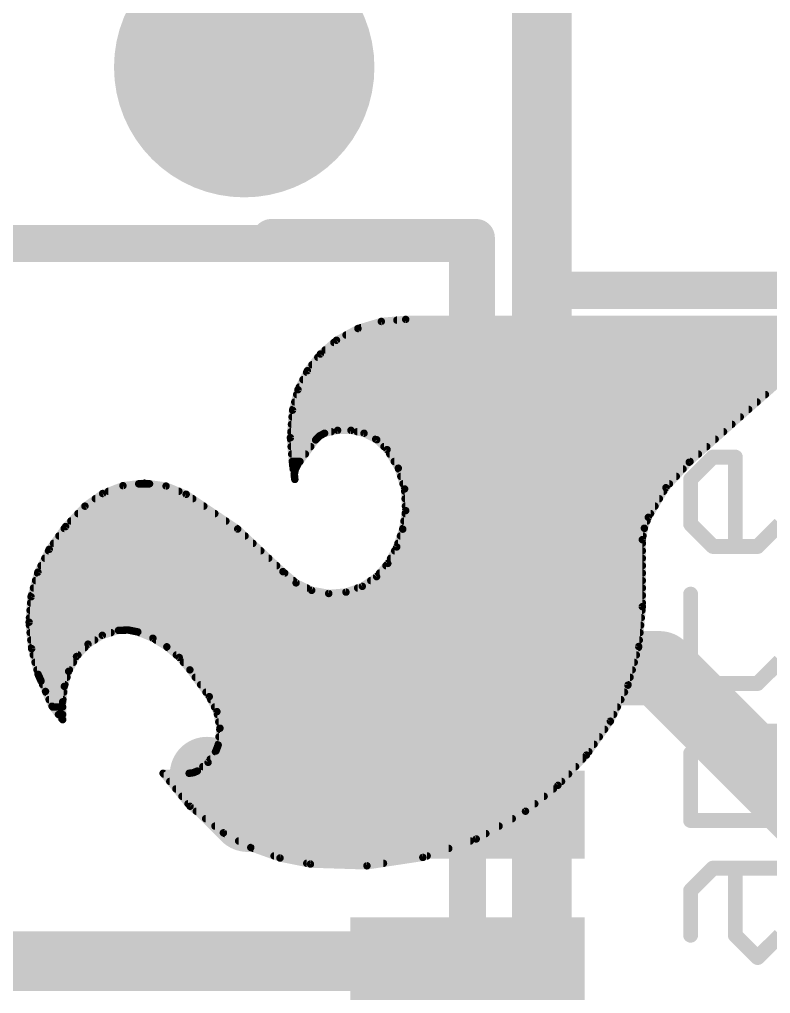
# Model space of a CAD drawing. Extents: x -0.1 to 26.8, y -10.2 to 23.
# Drawn here: x 3.551 to 6.114, y 11.57 to 14.895 of the extents above; entities that cross this region are included whole.
import ezdxf

# ---------------------------------------------------------------- set-up
doc = ezdxf.new("R2010")
doc.units = 0
for name, color, linetype in [('1', 12, 'CONTINUOUS'), ('16', 132, 'CONTINUOUS'), ('18', 110, 'CONTINUOUS'), ('21', 41, 'CONTINUOUS'), ('22', 40, 'CONTINUOUS'), ('51', 53, 'CONTINUOUS')]:
    doc.layers.add(name, color=color, linetype=linetype)

# ---------------------------------------------------------------- blocks, each defined once
blk = doc.blocks.new('RECT')
blk.add_solid([(-0.5, -0.5), (0.5, -0.5), (-0.5, 0.5), (0.5, 0.5)])
blk = doc.blocks.new('ROUNDV')
at = {"const_width": 0.5}
blk.add_lwpolyline([(0, -0.25, 1), (0, 0.25, 1), (0, -0.25)], format="xyb", dxfattribs=at)

msp = doc.modelspace()

# ---------------------------------------------------------------- linework, layer by layer
at = {"layer": '1'}
for points, const_width in [([(5.08, 12.68), (5.735, 12.68)], 0.254), ([(5.735, 12.68), (7.635, 10.78)], 0.254), ([(4.33, 12.18), (4.191, 12.319)], 0.254), ([(4.33, 12.18), (5.08, 12.18)], 0.254), ([(2.79, 11.68), (5.08, 11.68)], 0.2032)]:
    msp.add_lwpolyline(points, dxfattribs=dict(at, const_width=const_width))
for points, const_width in [([(5.08, 12.7435, 1), (5.08, 12.6165)], 0.127), ([(5.7799, 12.7249, 1), (5.6901, 12.6351)], 0.127), ([(5.735, 12.6165, 1), (5.735, 12.7435)], 0.127), ([(4.2359, 12.3639, 1), (4.1461, 12.2741)], 0.127), ([(4.33, 12.2435, 1), (4.33, 12.1165)], 0.127), ([(5.08, 12.1165, 1), (5.08, 12.2435)], 0.127), ([(4.2851, 12.1351, 1), (4.3749, 12.2249)], 0.127), ([(5.08, 11.6292, 1), (5.08, 11.7308)], 0.1016)]:
    msp.add_lwpolyline(points, format="xyb", dxfattribs=dict(at, const_width=const_width))
at = {"layer": '16', "const_width": 0.2032}
msp.add_lwpolyline([(5.334, 10.541), (5.334, 15.621)], dxfattribs=at)
at = {"layer": '21', "const_width": 0.0635}
for points in [[(4.41, 14.1818, 1), (4.41, 14.1182)], [(5.1418, 14.15, 1), (5.0783, 14.15)], [(5.11, 14.1182, 1), (5.11, 14.1818)], [(5.334, 14.0018, 1), (5.334, 13.9383)], [(5.0783, 13.43, 1), (5.1418, 13.43)]]:
    msp.add_lwpolyline(points, format="xyb", dxfattribs=at)
at = {"layer": '21', "const_width": 0.127}
for points in [[(5.11, 14.15), (4.41, 14.15)], [(5.11, 13.43), (5.11, 14.15)], [(5.334, 13.97), (6.2738, 13.97)]]:
    msp.add_lwpolyline(points, dxfattribs=at)
at = {"layer": '22', "const_width": 0.0254}
for points in [[(4.7062, 13.8399), (4.7861, 13.8639)], [(4.7861, 13.8639), (4.8692, 13.8709)], [(4.8393, 13.8684), (6.3828, 13.8684)], [(4.8692, 13.8709), (6.3856, 13.8709)], [(6.3856, 13.8709), (5.8369, 13.3833)], [(4.633, 13.7998), (4.7062, 13.8399)], [(4.7165, 13.843), (6.3542, 13.843)], [(4.578, 13.7528), (4.633, 13.7998)], [(4.6241, 13.7922), (6.297, 13.7922)], [(4.6655, 13.8176), (6.3256, 13.8176)], [(4.5944, 13.7668), (6.2685, 13.7668)], [(4.5336, 13.6958), (4.578, 13.7528)], [(4.5691, 13.7414), (6.2399, 13.7414)], [(4.5015, 13.631), (4.5336, 13.6958)], [(4.531, 13.6906), (6.1827, 13.6906)], [(4.5493, 13.716), (6.2113, 13.716)], [(4.5184, 13.6652), (6.1541, 13.6652)], [(4.4831, 13.5611), (4.5015, 13.631)], [(4.5059, 13.6398), (6.1255, 13.6398)], [(4.4904, 13.589), (6.0684, 13.589)], [(4.4971, 13.6144), (6.097, 13.6144)], [(4.4758, 13.4671), (4.4831, 13.5611)], [(4.4838, 13.5636), (6.0398, 13.5636)], [(4.4813, 13.5382), (6.0112, 13.5382)], [(4.4773, 13.4874), (4.6152, 13.4874)], [(4.4793, 13.5128), (5.9826, 13.5128)], [(4.6368, 13.4922), (4.5923, 13.4823)], [(4.6824, 13.4922), (4.6368, 13.4922)], [(4.7269, 13.4823), (4.6824, 13.4922)], [(4.704, 13.4874), (5.954, 13.4874)], [(4.4831, 13.3731), (4.4758, 13.4671)], [(4.4762, 13.462), (4.5642, 13.462)], [(4.5618, 13.4595), (4.5009, 13.3756)], [(4.5752, 13.4733), (4.5618, 13.4595)], [(4.5923, 13.4823), (4.5752, 13.4733)], [(4.7704, 13.4601), (4.7269, 13.4823)], [(4.7666, 13.462), (5.9255, 13.462)], [(4.8057, 13.4264), (4.7704, 13.4601)], [(4.4781, 13.4366), (4.5452, 13.4366)], [(4.795, 13.4366), (5.8969, 13.4366)], [(4.8439, 13.363), (4.8057, 13.4264)], [(4.4801, 13.4112), (4.5267, 13.4112)], [(4.8149, 13.4112), (5.8683, 13.4112)], [(4.4821, 13.3858), (4.5083, 13.3858)], [(4.4907, 13.3248), (4.4831, 13.3731)], [(4.4851, 13.3604), (4.4927, 13.3604)], [(4.4925, 13.3599), (4.489, 13.3425)], [(4.5009, 13.3756), (4.4925, 13.3599)], [(4.8302, 13.3858), (5.8397, 13.3858)], [(4.8655, 13.2922), (4.8439, 13.363)], [(4.8447, 13.3604), (5.8159, 13.3604)], [(5.8369, 13.3833), (5.7574, 13.2965)], [(4.489, 13.3425), (4.4907, 13.3248)], [(4.4891, 13.335), (4.4897, 13.335)], [(4.8525, 13.335), (5.7927, 13.335)], [(3.8348, 13.2765), (3.904, 13.3033)], [(3.904, 13.3033), (3.9777, 13.3119)], [(3.9578, 13.3096), (3.9948, 13.3096)], [(3.9777, 13.3119), (4.0512, 13.302)], [(4.0512, 13.302), (4.1199, 13.274)], [(4.8602, 13.3096), (5.7694, 13.3096)], [(4.8692, 13.2182), (4.8655, 13.2922)], [(5.7574, 13.2965), (5.6972, 13.1953)], [(3.7744, 13.2334), (3.8348, 13.2765)], [(3.8099, 13.2588), (4.1424, 13.2588)], [(3.8546, 13.2842), (4.0948, 13.2842)], [(4.1199, 13.274), (4.2957, 13.1554)], [(4.8659, 13.2842), (5.7501, 13.2842)], [(4.8672, 13.2588), (5.735, 13.2588)], [(3.7085, 13.1638), (3.7744, 13.2334)], [(3.7744, 13.2334), (4.1801, 13.2334)], [(4.8684, 13.2334), (5.7199, 13.2334)], [(3.7504, 13.208), (4.2177, 13.208)], [(4.8591, 13.1549), (4.8692, 13.2182)], [(4.8676, 13.208), (5.7048, 13.208)], [(5.6972, 13.1953), (5.6837, 13.1581)], [(3.6525, 13.0861), (3.7085, 13.1638)], [(3.7038, 13.1572), (4.293, 13.1572)], [(3.7263, 13.1826), (4.2554, 13.1826)], [(4.2957, 13.1554), (4.4501, 13.0099)], [(4.8386, 13.0942), (4.8591, 13.1549)], [(4.8595, 13.1572), (5.6836, 13.1572)], [(4.8635, 13.1826), (5.6926, 13.1826)], [(5.6837, 13.1581), (5.6769, 13.1191)], [(3.6855, 13.1318), (4.3208, 13.1318)], [(4.8513, 13.1318), (5.6791, 13.1318)], [(3.6671, 13.1064), (4.3477, 13.1064)], [(4.8082, 13.0378), (4.8386, 13.0942)], [(4.8427, 13.1064), (5.6769, 13.1064)], [(5.6769, 13.1191), (5.6769, 12.8905)], [(3.6137, 13.0081), (3.6525, 13.0861)], [(3.6373, 13.0556), (4.4016, 13.0556)], [(3.65, 13.081), (4.3747, 13.081)], [(4.8178, 13.0556), (5.6769, 13.0556)], [(4.8315, 13.081), (5.6769, 13.081)], [(3.6247, 13.0302), (4.4286, 13.0302)], [(4.7697, 12.993), (4.8082, 13.0378)], [(4.8017, 13.0302), (5.6769, 13.0302)], [(3.5905, 12.9241), (3.6137, 13.0081)], [(3.6128, 13.0048), (4.4561, 13.0048)], [(4.4501, 13.0099), (4.495, 12.9716)], [(4.721, 12.9596), (4.7697, 12.993)], [(4.7799, 13.0048), (5.6769, 13.0048)], [(3.6058, 12.9794), (4.4859, 12.9794)], [(4.495, 12.9716), (4.5484, 12.9461)], [(4.6653, 12.94), (4.721, 12.9596)], [(4.7499, 12.9794), (5.6769, 12.9794)], [(3.5839, 12.8372), (3.5905, 12.9241)], [(3.5918, 12.9286), (5.6769, 12.9286)], [(3.5988, 12.954), (4.5319, 12.954)], [(4.5484, 12.9461), (4.6064, 12.9354)], [(4.6064, 12.9354), (4.6653, 12.94)], [(4.7051, 12.954), (5.6769, 12.954)], [(3.5889, 12.9032), (5.6769, 12.9032)], [(5.6769, 12.8905), (5.6645, 12.7542)], [(3.587, 12.8778), (5.6757, 12.8778)], [(3.5925, 12.7472), (3.5839, 12.8372)], [(3.5849, 12.827), (5.6711, 12.827)], [(3.5851, 12.8524), (5.6734, 12.8524)], [(3.5873, 12.8016), (3.8635, 12.8016)], [(3.8337, 12.7926), (3.7848, 12.7623)], [(3.8887, 12.8092), (3.8337, 12.7926)], [(3.9221, 12.8106), (3.8887, 12.8092)], [(3.9548, 12.8041), (3.9221, 12.8106)], [(4.0063, 12.7826), (3.9548, 12.8041)], [(3.9608, 12.8016), (5.6688, 12.8016)], [(3.5897, 12.7762), (3.8073, 12.7762)], [(3.7848, 12.7623), (3.7456, 12.7203)], [(4.0538, 12.7533), (4.0063, 12.7826)], [(4.0167, 12.7762), (5.6665, 12.7762)], [(3.5921, 12.7508), (3.7741, 12.7508)], [(3.6144, 12.6594), (3.5925, 12.7472)], [(3.5979, 12.7254), (3.7504, 12.7254)], [(4.0962, 12.717), (4.0538, 12.7533)], [(4.0567, 12.7508), (5.6636, 12.7508)], [(4.0864, 12.7254), (5.6565, 12.7254)], [(5.6645, 12.7542), (5.6277, 12.6223)], [(3.6042, 12.7), (3.7348, 12.7)], [(3.7456, 12.7203), (3.7186, 12.6695)], [(4.1326, 12.6746), (4.0962, 12.717)], [(4.1108, 12.7), (5.6494, 12.7)], [(3.6106, 12.6746), (3.7213, 12.6746)], [(3.6246, 12.6365), (3.6144, 12.6594)], [(3.7186, 12.6695), (3.7041, 12.6183)], [(4.1986, 12.5832), (4.1326, 12.6746)], [(4.1326, 12.6746), (5.6423, 12.6746)], [(3.6189, 12.6492), (3.7129, 12.6492)], [(3.6398, 12.6009), (3.6246, 12.6365)], [(3.63, 12.6238), (3.7057, 12.6238)], [(4.1509, 12.6492), (5.6352, 12.6492)], [(4.1693, 12.6238), (5.6281, 12.6238)], [(3.6619, 12.5505), (3.6398, 12.6009)], [(3.6409, 12.5984), (3.7019, 12.5984)], [(3.7041, 12.6183), (3.6982, 12.5654)], [(4.1876, 12.5984), (5.616, 12.5984)], [(5.6277, 12.6223), (5.5677, 12.4993)], [(3.652, 12.573), (3.6991, 12.573)], [(3.6982, 12.5654), (3.6982, 12.5044)], [(4.2248, 12.5319), (4.1986, 12.5832)], [(4.2038, 12.573), (5.6036, 12.573)], [(3.6957, 12.507), (3.6619, 12.5505)], [(3.6641, 12.5476), (3.6982, 12.5476)], [(4.2168, 12.5476), (5.5913, 12.5476)], [(4.2352, 12.4753), (4.2248, 12.5319)], [(3.6839, 12.5222), (3.6982, 12.5222)], [(3.6982, 12.5045), (3.6957, 12.507)], [(3.6982, 12.5044), (3.6982, 12.5045)], [(4.2266, 12.5222), (5.5789, 12.5222)], [(4.2313, 12.4968), (5.5659, 12.4968)], [(5.5677, 12.4993), (5.486, 12.3836)], [(4.2291, 12.4181), (4.2352, 12.4753)], [(4.2348, 12.4714), (5.548, 12.4714)], [(4.2321, 12.446), (5.5301, 12.446)], [(4.1947, 12.3589), (4.2215, 12.3977)], [(4.2198, 12.3952), (5.4942, 12.3952)], [(4.2215, 12.3977), (4.2291, 12.4181)], [(4.2294, 12.4206), (5.5121, 12.4206)], [(4.158, 12.3292), (4.1947, 12.3589)], [(4.2022, 12.3698), (5.473, 12.3698)], [(5.486, 12.3836), (5.3888, 12.2804)], [(4.13, 12.3215), (4.1445, 12.3235)], [(4.1445, 12.3235), (4.158, 12.3292)], [(4.1768, 12.3444), (5.4491, 12.3444)], [(4.1332, 12.2089), (4.0411, 12.3215)], [(4.0411, 12.3215), (4.13, 12.3215)], [(4.0431, 12.319), (5.4251, 12.319)], [(4.0639, 12.2936), (5.4012, 12.2936)], [(4.0847, 12.2682), (5.3735, 12.2682)], [(5.3888, 12.2804), (5.2781, 12.192)], [(4.1055, 12.2428), (5.3417, 12.2428)], [(4.1263, 12.2174), (5.3099, 12.2174)], [(4.2469, 12.1183), (4.1332, 12.2089)], [(4.1544, 12.192), (5.2781, 12.192)], [(5.2781, 12.192), (5.11, 12.0973)], [(4.1863, 12.1666), (5.233, 12.1666)], [(4.2182, 12.1412), (5.1879, 12.1412)], [(4.3403, 12.0682), (4.2469, 12.1183)], [(4.2516, 12.1158), (5.1428, 12.1158)], [(5.11, 12.0973), (4.9276, 12.0345)], [(4.2989, 12.0904), (5.0899, 12.0904)], [(4.4401, 12.0324), (4.3403, 12.0682)], [(4.3491, 12.065), (5.0162, 12.065)], [(4.4199, 12.0396), (4.9424, 12.0396)], [(4.5441, 12.0117), (4.4401, 12.0324)], [(4.9276, 12.0345), (4.7369, 12.0057)], [(4.5315, 12.0142), (4.7933, 12.0142)], [(4.7369, 12.0057), (4.5441, 12.0117)]]:
    msp.add_lwpolyline(points, dxfattribs=at)
at = {"layer": '22', "const_width": 0.0127}
for points in [[(4.7855, 13.8703, 1), (4.7866, 13.8576)], [(4.7879, 13.8579, 1), (4.7842, 13.87)], [(4.8393, 13.8748, 1), (4.8393, 13.8621)], [(4.8692, 13.8773, 1), (4.8692, 13.8646)], [(4.8697, 13.8646, 1), (4.8687, 13.8772)], [(4.7043, 13.846, 1), (4.708, 13.8338)], [(4.7092, 13.8343, 1), (4.7031, 13.8455)], [(4.7165, 13.8493, 1), (4.7165, 13.8367)], [(4.6241, 13.7986, 1), (4.6241, 13.7859)], [(4.6299, 13.8054, 1), (4.6361, 13.7942)], [(4.6371, 13.795, 1), (4.6289, 13.8046)], [(4.6655, 13.8239, 1), (4.6655, 13.8113)], [(4.5944, 13.7731, 1), (4.5944, 13.7605)], [(4.5691, 13.7477, 1), (4.5691, 13.7351)], [(4.5739, 13.7577, 1), (4.5821, 13.748)], [(4.583, 13.7489, 1), (4.573, 13.7567)], [(4.531, 13.6969, 1), (4.531, 13.6843)], [(4.5286, 13.6997, 1), (4.5386, 13.6919)], [(4.5393, 13.693, 1), (4.5279, 13.6986)], [(4.5493, 13.7224, 1), (4.5493, 13.7097)], [(4.5184, 13.6715, 1), (4.5184, 13.6589)], [(4.4958, 13.6338, 1), (4.5072, 13.6282)], [(4.5077, 13.6294, 1), (4.4954, 13.6326)], [(4.5059, 13.6462, 1), (4.5059, 13.6335)], [(4.4904, 13.5953, 1), (4.4904, 13.5827)], [(4.4971, 13.6207, 1), (4.4971, 13.6081)], [(6.0684, 13.5827, 1), (6.0684, 13.5953)], [(6.097, 13.6081, 1), (6.097, 13.6207)], [(4.477, 13.5627, 1), (4.4892, 13.5595)], [(4.4894, 13.5606, 1), (4.4768, 13.5616)], [(4.4838, 13.57, 1), (4.4838, 13.5573)], [(6.0398, 13.5573, 1), (6.0398, 13.57)], [(4.4813, 13.5445, 1), (4.4813, 13.5319)], [(6.0112, 13.5319, 1), (6.0112, 13.5445)], [(4.4773, 13.4938, 1), (4.4773, 13.4811)], [(4.4793, 13.5191, 1), (4.4793, 13.5065)], [(4.6152, 13.4811, 1), (4.6152, 13.4938)], [(4.6368, 13.4986, 1), (4.6368, 13.4859)], [(4.6382, 13.486, 1), (4.6354, 13.4984)], [(4.6838, 13.4984, 1), (4.681, 13.486)], [(4.6824, 13.4859, 1), (4.6824, 13.4986)], [(4.704, 13.4938, 1), (4.704, 13.4811)], [(5.954, 13.4811, 1), (5.954, 13.4938)], [(5.9826, 13.5065, 1), (5.9826, 13.5191)], [(4.4821, 13.4676, 1), (4.4694, 13.4666)], [(4.4694, 13.4676, 1), (4.4821, 13.4666)], [(4.4762, 13.4684, 1), (4.4762, 13.4557)], [(4.5573, 13.4639, 1), (4.5663, 13.4551)], [(4.5669, 13.4558, 1), (4.5567, 13.4632)], [(4.5642, 13.4557, 1), (4.5642, 13.4684)], [(4.5723, 13.4789, 1), (4.5782, 13.4677)], [(4.5798, 13.4689, 1), (4.5707, 13.4777)], [(4.5909, 13.4885, 1), (4.5937, 13.4761)], [(4.5953, 13.4767, 1), (4.5893, 13.4879)], [(4.7298, 13.488, 1), (4.724, 13.4766)], [(4.7255, 13.4761, 1), (4.7283, 13.4885)], [(4.7666, 13.4684, 1), (4.7666, 13.4557)], [(4.7747, 13.4647, 1), (4.766, 13.4555)], [(4.7675, 13.4544, 1), (4.7732, 13.4657)], [(5.9255, 13.4557, 1), (5.9255, 13.4684)], [(4.4781, 13.4429, 1), (4.4781, 13.4303)], [(4.5452, 13.4303, 1), (4.5452, 13.4429)], [(4.795, 13.4429, 1), (4.795, 13.4303)], [(4.8111, 13.4297, 1), (4.8003, 13.4231)], [(4.8013, 13.4218, 1), (4.8101, 13.431)], [(5.8969, 13.4303, 1), (5.8969, 13.4429)], [(4.4801, 13.4176, 1), (4.4801, 13.4049)], [(4.5267, 13.4049, 1), (4.5267, 13.4176)], [(4.8149, 13.4176, 1), (4.8149, 13.4049)], [(5.8683, 13.4049, 1), (5.8683, 13.4176)], [(4.4821, 13.3922, 1), (4.4821, 13.3795)], [(4.4894, 13.3741, 1), (4.4768, 13.3721)], [(4.4768, 13.3726, 1), (4.4894, 13.3736)], [(4.4851, 13.3667, 1), (4.4851, 13.3541)], [(4.4869, 13.3629, 1), (4.4981, 13.3569)], [(4.4987, 13.3587, 1), (4.4863, 13.3612)], [(4.4927, 13.3541, 1), (4.4927, 13.3667)], [(4.4958, 13.3793, 1), (4.506, 13.3719)], [(4.5065, 13.3726, 1), (4.4953, 13.3786)], [(4.5083, 13.3795, 1), (4.5083, 13.3922)], [(4.8302, 13.3922, 1), (4.8302, 13.3795)], [(4.85, 13.3648, 1), (4.8378, 13.3611)], [(4.8447, 13.3667, 1), (4.8447, 13.3541)], [(4.8385, 13.3597, 1), (4.8494, 13.3663)], [(5.8159, 13.3541, 1), (5.8159, 13.3667)], [(5.8327, 13.388, 1), (5.8411, 13.3786)], [(5.8416, 13.379, 1), (5.8322, 13.3876)], [(5.8397, 13.3795, 1), (5.8397, 13.3922)], [(4.4953, 13.3431, 1), (4.4827, 13.3419)], [(4.4828, 13.3438, 1), (4.4952, 13.3412)], [(4.4891, 13.3414, 1), (4.4891, 13.3287)], [(4.4897, 13.3287, 1), (4.4897, 13.3414)], [(4.8525, 13.3414, 1), (4.8525, 13.3287)], [(5.7927, 13.3287, 1), (5.7927, 13.3414)], [(3.9032, 13.3096, 1), (3.9047, 13.297)], [(3.9063, 13.2973, 1), (3.9017, 13.3092)], [(3.9578, 13.316, 1), (3.9578, 13.3033)], [(3.9785, 13.3182, 1), (3.9768, 13.3056)], [(3.9784, 13.3056, 1), (3.9769, 13.3182)], [(3.9948, 13.3033, 1), (3.9948, 13.316)], [(4.0536, 13.3078, 1), (4.0488, 13.2961)], [(4.0503, 13.2957, 1), (4.052, 13.3083)], [(4.4844, 13.3238, 1), (4.497, 13.3258)], [(4.4844, 13.3242, 1), (4.497, 13.3254)], [(4.8602, 13.316, 1), (4.8602, 13.3033)], [(4.8719, 13.2925, 1), (4.8592, 13.2918)], [(4.8595, 13.2903, 1), (4.8716, 13.294)], [(5.7527, 13.3008, 1), (5.7621, 13.2922)], [(5.7628, 13.2932, 1), (5.7519, 13.2997)], [(5.7694, 13.3033, 1), (5.7694, 13.316)], [(3.8099, 13.2652, 1), (3.8099, 13.2525)], [(3.8325, 13.2825, 1), (3.8371, 13.2706)], [(3.8385, 13.2714, 1), (3.8311, 13.2817)], [(3.8546, 13.2905, 1), (3.8546, 13.2779)], [(4.0948, 13.2779, 1), (4.0948, 13.2905)], [(4.1235, 13.2793, 1), (4.1163, 13.2687)], [(4.1175, 13.2681, 1), (4.1223, 13.2799)], [(4.1424, 13.2525, 1), (4.1424, 13.2652)], [(4.8659, 13.2905, 1), (4.8659, 13.2779)], [(4.8672, 13.2652, 1), (4.8672, 13.2525)], [(5.735, 13.2525, 1), (5.735, 13.2652)], [(5.7501, 13.2779, 1), (5.7501, 13.2905)], [(3.7744, 13.2398, 1), (3.7744, 13.2271)], [(3.7707, 13.2386, 1), (3.7781, 13.2282)], [(3.779, 13.229, 1), (3.7698, 13.2378)], [(4.1801, 13.2271, 1), (4.1801, 13.2398)], [(4.8684, 13.2398, 1), (4.8684, 13.2271)], [(5.7199, 13.2271, 1), (5.7199, 13.2398)], [(3.7504, 13.2143, 1), (3.7504, 13.2017)], [(4.2177, 13.2017, 1), (4.2177, 13.2143)], [(4.8676, 13.2143, 1), (4.8676, 13.2017)], [(4.8755, 13.2172, 1), (4.8629, 13.2192)], [(4.8629, 13.2179, 1), (4.8755, 13.2185)], [(5.6917, 13.1985, 1), (5.7027, 13.1921)], [(5.7032, 13.1931, 1), (5.6912, 13.1975)], [(5.7048, 13.2017, 1), (5.7048, 13.2143)], [(3.7038, 13.1636, 1), (3.7038, 13.1509)], [(3.7039, 13.1682, 1), (3.7132, 13.1594)], [(3.7137, 13.1601, 1), (3.7034, 13.1675)], [(3.7263, 13.189, 1), (3.7263, 13.1763)], [(4.2554, 13.1763, 1), (4.2554, 13.189)], [(4.3001, 13.16, 1), (4.2914, 13.1508)], [(4.293, 13.1509, 1), (4.293, 13.1636)], [(4.8651, 13.1529, 1), (4.8531, 13.1569)], [(4.8595, 13.1636, 1), (4.8595, 13.1509)], [(4.8635, 13.189, 1), (4.8635, 13.1763)], [(5.69, 13.157, 1), (5.6775, 13.1592)], [(5.6836, 13.1509, 1), (5.6836, 13.1636)], [(5.6926, 13.1763, 1), (5.6926, 13.189)], [(3.6855, 13.1381, 1), (3.6855, 13.1255)], [(4.2922, 13.1501, 1), (4.2993, 13.1606)], [(4.3208, 13.1255, 1), (4.3208, 13.1381)], [(4.8513, 13.1381, 1), (4.8513, 13.1255)], [(4.8529, 13.1559, 1), (4.8654, 13.1539)], [(5.6778, 13.1602, 1), (5.6897, 13.1559)], [(5.6791, 13.1255, 1), (5.6791, 13.1381)], [(3.6671, 13.1128, 1), (3.6671, 13.1001)], [(4.3477, 13.1001, 1), (4.3477, 13.1128)], [(4.8326, 13.0962, 1), (4.8446, 13.0922)], [(4.8442, 13.0912, 1), (4.833, 13.0972)], [(4.8427, 13.1128, 1), (4.8427, 13.1001)], [(5.6833, 13.1191, 1), (5.6705, 13.1191)], [(5.6706, 13.1202, 1), (5.6832, 13.118)], [(5.6769, 13.1001, 1), (5.6769, 13.1128)], [(3.6373, 13.0619, 1), (3.6373, 13.0493)], [(3.65, 13.0874, 1), (3.65, 13.0747)], [(3.6473, 13.0898, 1), (3.6577, 13.0824)], [(3.6582, 13.0833, 1), (3.6468, 13.0889)], [(4.3747, 13.0747, 1), (4.3747, 13.0874)], [(4.4016, 13.0493, 1), (4.4016, 13.0619)], [(4.8178, 13.0619, 1), (4.8178, 13.0493)], [(4.8315, 13.0874, 1), (4.8315, 13.0747)], [(5.6769, 13.0747, 1), (5.6769, 13.0874)], [(5.6769, 13.0493, 1), (5.6769, 13.0619)], [(3.6247, 13.0366, 1), (3.6247, 13.0239)], [(4.4286, 13.0239, 1), (4.4286, 13.0366)], [(4.8017, 13.0366, 1), (4.8017, 13.0239)], [(4.8026, 13.0408, 1), (4.8138, 13.0348)], [(4.813, 13.0337, 1), (4.8034, 13.0419)], [(5.6769, 13.0239, 1), (5.6769, 13.0366)], [(3.6128, 13.0112, 1), (3.6128, 12.9985)], [(3.608, 13.0109, 1), (3.6194, 13.0053)], [(3.6198, 13.0064, 1), (3.6076, 13.0098)], [(4.4542, 13.0147, 1), (4.446, 13.0051)], [(4.4457, 13.0053, 1), (4.4545, 13.0145)], [(4.4561, 12.9985, 1), (4.4561, 13.0112)], [(4.7649, 12.9971, 1), (4.7746, 12.9888)], [(4.7733, 12.9877, 1), (4.7662, 12.9982)], [(4.7799, 13.0112, 1), (4.7799, 12.9985)], [(5.6769, 12.9985, 1), (5.6769, 13.0112)], [(3.6058, 12.9857, 1), (3.6058, 12.9731)], [(4.4859, 12.9731, 1), (4.4859, 12.9857)], [(4.4978, 12.9773, 1), (4.4923, 12.9658)], [(4.4909, 12.9667, 1), (4.4992, 12.9764)], [(4.7174, 12.9648, 1), (4.7246, 12.9544)], [(4.7231, 12.9536, 1), (4.7189, 12.9656)], [(4.7499, 12.9857, 1), (4.7499, 12.9731)], [(5.6769, 12.9731, 1), (5.6769, 12.9857)], [(3.5969, 12.9236, 1), (3.5842, 12.9246)], [(3.5918, 12.935, 1), (3.5918, 12.9223)], [(3.5988, 12.9604, 1), (3.5988, 12.9477)], [(4.5319, 12.9477, 1), (4.5319, 12.9604)], [(4.5495, 12.9524, 1), (4.5472, 12.9399)], [(4.5456, 12.9404, 1), (4.5511, 12.9519)], [(4.6059, 12.9417, 1), (4.6069, 12.929)], [(4.6053, 12.9291, 1), (4.6076, 12.9416)], [(4.6632, 12.9459, 1), (4.6674, 12.934)], [(4.6658, 12.9336, 1), (4.6648, 12.9463)], [(4.7051, 12.9604, 1), (4.7051, 12.9477)], [(5.6769, 12.9477, 1), (5.6769, 12.9604)], [(5.6769, 12.9223, 1), (5.6769, 12.935)], [(3.5889, 12.9095, 1), (3.5889, 12.8969)], [(3.5844, 12.9258, 1), (3.5966, 12.9224)], [(5.6832, 12.8899, 1), (5.6706, 12.8911)], [(5.6769, 12.8969, 1), (5.6769, 12.9095)], [(3.587, 12.8841, 1), (3.587, 12.8715)], [(5.6705, 12.8905, 1), (5.6833, 12.8905)], [(5.6757, 12.8715, 1), (5.6757, 12.8841)], [(3.5902, 12.8378, 1), (3.5776, 12.8366)], [(3.5776, 12.8377, 1), (3.5902, 12.8367)], [(3.5849, 12.8333, 1), (3.5849, 12.8207)], [(3.5851, 12.8588, 1), (3.5851, 12.8461)], [(5.6711, 12.8207, 1), (5.6711, 12.8333)], [(5.6734, 12.8461, 1), (5.6734, 12.8588)], [(3.5873, 12.8079, 1), (3.5873, 12.7953)], [(3.8318, 12.7987, 1), (3.8355, 12.7865)], [(3.837, 12.7872, 1), (3.8303, 12.798)], [(3.8635, 12.7953, 1), (3.8635, 12.8079)], [(3.8884, 12.8155, 1), (3.889, 12.8029)], [(3.8905, 12.8031, 1), (3.8869, 12.8153)], [(3.9233, 12.8168, 1), (3.9208, 12.8044)], [(3.9223, 12.8043, 1), (3.9218, 12.817)], [(3.9572, 12.81, 1), (3.9524, 12.7982)], [(3.9536, 12.7979, 1), (3.956, 12.8103)], [(3.9608, 12.8079, 1), (3.9608, 12.7953)], [(5.6688, 12.7953, 1), (5.6688, 12.8079)], [(3.5897, 12.7826, 1), (3.5897, 12.7699)], [(3.7815, 12.7676, 1), (3.7882, 12.7569)], [(3.7895, 12.7579, 1), (3.7802, 12.7666)], [(3.8073, 12.7699, 1), (3.8073, 12.7826)], [(4.0096, 12.788, 1), (4.003, 12.7772)], [(4.0039, 12.7768, 1), (4.0088, 12.7885)], [(4.0167, 12.7826, 1), (4.0167, 12.7699)], [(5.6665, 12.7699, 1), (5.6665, 12.7826)], [(3.5921, 12.7571, 1), (3.5921, 12.7445)], [(3.5986, 12.7487, 1), (3.5863, 12.7456)], [(3.5861, 12.7465, 1), (3.5988, 12.7478)], [(3.5979, 12.7317, 1), (3.5979, 12.7191)], [(3.7504, 12.7191, 1), (3.7504, 12.7317)], [(3.7741, 12.7445, 1), (3.7741, 12.7571)], [(4.0579, 12.7581, 1), (4.0497, 12.7485)], [(4.0567, 12.7571, 1), (4.0567, 12.7445)], [(4.0505, 12.7479, 1), (4.0571, 12.7587)], [(4.0864, 12.7317, 1), (4.0864, 12.7191)], [(5.6565, 12.7191, 1), (5.6565, 12.7317)], [(5.6582, 12.7548, 1), (5.6708, 12.7536)], [(5.6706, 12.7525, 1), (5.6584, 12.7559)], [(5.6636, 12.7445, 1), (5.6636, 12.7571)], [(3.6042, 12.7064, 1), (3.6042, 12.6937)], [(3.7348, 12.6937, 1), (3.7348, 12.7064)], [(3.7409, 12.7246, 1), (3.7502, 12.7159)], [(3.7512, 12.7173, 1), (3.74, 12.7232)], [(4.101, 12.7211, 1), (4.0914, 12.7128)], [(4.0921, 12.7121, 1), (4.1003, 12.7218)], [(4.1108, 12.7064, 1), (4.1108, 12.6937)], [(5.6494, 12.6937, 1), (5.6494, 12.7064)], [(3.6106, 12.6809, 1), (3.6106, 12.6683)], [(3.6202, 12.662, 1), (3.6086, 12.6568)], [(3.713, 12.6725, 1), (3.7242, 12.6665)], [(3.7247, 12.6678, 1), (3.7125, 12.6712)], [(3.7213, 12.6683, 1), (3.7213, 12.6809)], [(4.1377, 12.6783, 1), (4.1275, 12.6709)], [(4.1326, 12.6809, 1), (4.1326, 12.6683)], [(4.1278, 12.6705, 1), (4.1374, 12.6787)], [(5.6423, 12.6683, 1), (5.6423, 12.6809)], [(3.6082, 12.6579, 1), (3.6206, 12.6609)], [(3.6189, 12.6555, 1), (3.6189, 12.6429)], [(3.6304, 12.639, 1), (3.6188, 12.634)], [(3.6188, 12.6339, 1), (3.6304, 12.6391)], [(3.63, 12.6302, 1), (3.63, 12.6175)], [(3.7057, 12.6175, 1), (3.7057, 12.6302)], [(3.7129, 12.6429, 1), (3.7129, 12.6555)], [(4.1509, 12.6555, 1), (4.1509, 12.6429)], [(4.1693, 12.6302, 1), (4.1693, 12.6175)], [(5.6281, 12.6175, 1), (5.6281, 12.6302)], [(5.6352, 12.6429, 1), (5.6352, 12.6555)], [(3.6456, 12.6034, 1), (3.634, 12.5984)], [(3.634, 12.5984, 1), (3.6456, 12.6034)], [(3.6409, 12.6047, 1), (3.6409, 12.5921)], [(3.698, 12.62, 1), (3.7102, 12.6166)], [(3.7104, 12.6176, 1), (3.6978, 12.619)], [(3.7019, 12.5921, 1), (3.7019, 12.6047)], [(4.1876, 12.6047, 1), (4.1876, 12.5921)], [(5.616, 12.5921, 1), (5.616, 12.6047)], [(5.6216, 12.624, 1), (5.6338, 12.6206)], [(5.6334, 12.6196, 1), (5.622, 12.6251)], [(3.652, 12.5793, 1), (3.652, 12.5667)], [(3.7046, 12.5654, 1), (3.6919, 12.5654)], [(3.6919, 12.5661, 1), (3.7045, 12.5647)], [(3.6991, 12.5667, 1), (3.6991, 12.5793)], [(4.2043, 12.5861, 1), (4.1929, 12.5803)], [(4.1935, 12.5795, 1), (4.2037, 12.5869)], [(4.2038, 12.5793, 1), (4.2038, 12.5667)], [(5.6036, 12.5667, 1), (5.6036, 12.5793)], [(3.6669, 12.5544, 1), (3.6569, 12.5466)], [(3.6561, 12.5479, 1), (3.6677, 12.553)], [(3.6641, 12.554, 1), (3.6641, 12.5413)], [(3.6982, 12.5413, 1), (3.6982, 12.554)], [(4.2168, 12.554, 1), (4.2168, 12.5413)], [(4.231, 12.5331, 1), (4.2185, 12.5308)], [(4.2191, 12.529, 1), (4.2304, 12.5348)], [(5.5913, 12.5413, 1), (5.5913, 12.554)], [(3.6839, 12.5285, 1), (3.6839, 12.5159)], [(3.7002, 12.5115, 1), (3.6912, 12.5025)], [(3.6907, 12.5031, 1), (3.7007, 12.5109)], [(3.7046, 12.5045, 1), (3.6919, 12.5045)], [(3.6919, 12.5044, 1), (3.7046, 12.5044)], [(3.6919, 12.5044, 1), (3.7046, 12.5044)], [(3.6937, 12.5, 1), (3.7027, 12.509)], [(3.6982, 12.5159, 1), (3.6982, 12.5285)], [(4.2266, 12.5285, 1), (4.2266, 12.5159)], [(4.2313, 12.5031, 1), (4.2313, 12.4905)], [(5.562, 12.5021, 1), (5.5734, 12.4965)], [(5.5729, 12.4956, 1), (5.5625, 12.503)], [(5.5659, 12.4905, 1), (5.5659, 12.5031)], [(5.5789, 12.5159, 1), (5.5789, 12.5285)], [(4.2348, 12.4778, 1), (4.2348, 12.4651)], [(4.2416, 12.4747, 1), (4.2289, 12.476)], [(4.229, 12.4742, 1), (4.2415, 12.4765)], [(5.548, 12.4651, 1), (5.548, 12.4778)], [(4.2321, 12.4523, 1), (4.2321, 12.4397)], [(5.5301, 12.4397, 1), (5.5301, 12.4523)], [(4.2198, 12.4016, 1), (4.2198, 12.3889)], [(4.2155, 12.3999, 1), (4.2275, 12.3955)], [(4.2267, 12.3941, 1), (4.2163, 12.4013)], [(4.2228, 12.4188, 1), (4.2354, 12.4174)], [(4.2351, 12.4159, 1), (4.2231, 12.4203)], [(4.2294, 12.4269, 1), (4.2294, 12.4143)], [(5.4942, 12.3889, 1), (5.4942, 12.4016)], [(5.5121, 12.4143, 1), (5.5121, 12.4269)], [(4.1987, 12.3539, 1), (4.1907, 12.3638)], [(4.2022, 12.3762, 1), (4.2022, 12.3635)], [(5.473, 12.3635, 1), (5.473, 12.3762)], [(5.4808, 12.3872, 1), (5.4912, 12.3799)], [(5.4906, 12.3792, 1), (5.4813, 12.3879)], [(4.1454, 12.3172, 1), (4.1437, 12.3298)], [(4.154, 12.3341, 1), (4.162, 12.3243)], [(4.1605, 12.3234, 1), (4.1555, 12.335)], [(4.1768, 12.3507, 1), (4.1768, 12.3381)], [(4.1895, 12.3625, 1), (4.1999, 12.3553)], [(5.4491, 12.3381, 1), (5.4491, 12.3507)], [(4.046, 12.3255, 1), (4.0362, 12.3175)], [(4.0411, 12.3278, 1), (4.0411, 12.3152)], [(4.0431, 12.3254, 1), (4.0431, 12.3127)], [(4.0639, 12.3, 1), (4.0639, 12.2873)], [(4.1291, 12.3278, 1), (4.1309, 12.3152)], [(4.13, 12.3152, 1), (4.13, 12.3278)], [(4.142, 12.3293, 1), (4.147, 12.3176)], [(5.4012, 12.2873, 1), (5.4012, 12.3)], [(5.4251, 12.3127, 1), (5.4251, 12.3254)], [(4.0847, 12.2745, 1), (4.0847, 12.2619)], [(5.3735, 12.2619, 1), (5.3735, 12.2745)], [(5.3842, 12.2848, 1), (5.3934, 12.2761)], [(5.3928, 12.2755, 1), (5.3848, 12.2854)], [(4.1055, 12.2492, 1), (4.1055, 12.2365)], [(5.3417, 12.2365, 1), (5.3417, 12.2492)], [(4.1263, 12.2238, 1), (4.1263, 12.2111)], [(4.1371, 12.2139, 1), (4.1292, 12.204)], [(4.1283, 12.2049, 1), (4.1381, 12.213)], [(4.1544, 12.1983, 1), (4.1544, 12.1857)], [(5.2741, 12.197, 1), (5.2821, 12.187)], [(5.2812, 12.1865, 1), (5.275, 12.1975)], [(5.2781, 12.1857, 1), (5.2781, 12.1983)], [(5.3099, 12.2111, 1), (5.3099, 12.2238)], [(4.1863, 12.173, 1), (4.1863, 12.1603)], [(5.233, 12.1603, 1), (5.233, 12.173)], [(4.2182, 12.1476, 1), (4.2182, 12.1349)], [(5.1879, 12.1349, 1), (5.1879, 12.1476)], [(4.2499, 12.1239, 1), (4.2439, 12.1127)], [(4.2429, 12.1133, 1), (4.2509, 12.1233)], [(4.2516, 12.1221, 1), (4.2516, 12.1095)], [(5.1069, 12.1029, 1), (5.1131, 12.0918)], [(5.1121, 12.0913, 1), (5.108, 12.1033)], [(5.1428, 12.1095, 1), (5.1428, 12.1221)], [(4.2989, 12.0968, 1), (4.2989, 12.0841)], [(4.3425, 12.0741, 1), (4.3382, 12.0622)], [(4.3373, 12.0626, 1), (4.3433, 12.0738)], [(4.3491, 12.0714, 1), (4.3491, 12.0587)], [(5.0162, 12.0587, 1), (5.0162, 12.0714)], [(5.0899, 12.0841, 1), (5.0899, 12.0968)], [(4.4199, 12.0459, 1), (4.4199, 12.0333)], [(4.4414, 12.0386, 1), (4.4389, 12.0261)], [(4.438, 12.0264, 1), (4.4423, 12.0383)], [(4.9256, 12.0405, 1), (4.9297, 12.0285)], [(4.9286, 12.0282, 1), (4.9267, 12.0408)], [(4.9424, 12.0333, 1), (4.9424, 12.0459)], [(4.5315, 12.0206, 1), (4.5315, 12.0079)], [(4.5443, 12.018, 1), (4.5439, 12.0054)], [(4.5429, 12.0055, 1), (4.5453, 12.0179)], [(4.736, 12.0119, 1), (4.7379, 11.9994)], [(4.7367, 11.9993, 1), (4.7371, 12.012)], [(4.7933, 12.0079, 1), (4.7933, 12.0206)]]:
    msp.add_lwpolyline(points, format="xyb", dxfattribs=at)
at = {"layer": '51'}
for points, const_width in [([(2.08, 14.13), (5.08, 14.13)], 0.127), ([(5.08, 14.13), (5.08, 8.72)], 0.127), ([(5.334, 13.97), (6.2738, 13.97)], 0.127), ([(5.8417, 13.3246), (5.918, 13.4009)], 0.0508), ([(5.918, 13.4009), (5.9943, 13.4009)], 0.0508), ([(5.9943, 13.4009), (5.9943, 13.0958)], 0.0508), ([(5.8417, 13.1721), (5.8417, 13.3246)], 0.0508), ([(5.918, 13.0958), (5.8417, 13.1721)], 0.0508), ([(6.1468, 13.1721), (6.0705, 13.0958)], 0.0508), ([(6.0705, 13.0958), (5.918, 13.0958)], 0.0508), ([(5.8417, 12.9331), (5.8417, 12.7043)], 0.0508), ([(5.8417, 12.7043), (5.918, 12.6281)], 0.0508), ([(6.0705, 12.6281), (6.1468, 12.7043)], 0.0508), ([(5.918, 12.6281), (6.0705, 12.6281)], 0.0508), ([(5.8417, 12.3891), (5.918, 12.4654)], 0.0508), ([(5.918, 12.4654), (6.1468, 12.4654)], 0.0508), ([(5.8417, 12.1603), (5.8417, 12.3891)], 0.0508), ([(6.1468, 12.1603), (5.8417, 12.1603)], 0.0508), ([(5.8417, 11.9213), (5.918, 11.9976)], 0.0508), ([(5.918, 11.9976), (6.1468, 11.9976)], 0.0508), ([(5.9943, 11.7688), (5.9943, 11.9976)], 0.0508), ([(5.8417, 11.7688), (5.8417, 11.9213)], 0.0508), ([(6.0705, 11.6926), (5.9943, 11.7688)], 0.0508), ([(6.1468, 11.7688), (6.0705, 11.6926)], 0.0508)]:
    msp.add_lwpolyline(points, dxfattribs=dict(at, const_width=const_width))
for points, const_width in [([(5.1117, 14.13, 1), (5.0483, 14.13)], 0.0635), ([(5.08, 14.0983, 1), (5.08, 14.1618)], 0.0635), ([(5.334, 14.0018, 1), (5.334, 13.9383)], 0.0635), ([(5.918, 13.4136, 1), (5.918, 13.3882)], 0.0254), ([(5.927, 13.3919, 1), (5.909, 13.4099)], 0.0254), ([(6.007, 13.4009, 1), (5.9816, 13.4009)], 0.0254), ([(5.9943, 13.3882, 1), (5.9943, 13.4136)], 0.0254), ([(5.8544, 13.3246, 1), (5.829, 13.3246)], 0.0254), ([(5.8328, 13.3336, 1), (5.8507, 13.3156)], 0.0254), ([(5.829, 13.1721, 1), (5.8544, 13.1721)], 0.0254), ([(5.8507, 13.1811, 1), (5.8328, 13.1631)], 0.0254), ([(5.918, 13.1085, 1), (5.918, 13.0831)], 0.0254), ([(5.909, 13.0868, 1), (5.927, 13.1048)], 0.0254), ([(5.9816, 13.0958, 1), (6.007, 13.0958)], 0.0254), ([(6.0616, 13.1048, 1), (6.0795, 13.0868)], 0.0254), ([(6.0705, 13.0831, 1), (6.0705, 13.1085)], 0.0254), ([(5.8544, 12.9331, 1), (5.829, 12.9331)], 0.0254), ([(5.829, 12.7043, 1), (5.8544, 12.7043)], 0.0254), ([(5.8507, 12.7133, 1), (5.8328, 12.6954)], 0.0254), ([(5.918, 12.6408, 1), (5.918, 12.6154)], 0.0254), ([(5.909, 12.6191, 1), (5.927, 12.637)], 0.0254), ([(6.0616, 12.637, 1), (6.0795, 12.6191)], 0.0254), ([(6.0705, 12.6154, 1), (6.0705, 12.6408)], 0.0254), ([(5.918, 12.4781, 1), (5.918, 12.4527)], 0.0254), ([(5.927, 12.4564, 1), (5.909, 12.4743)], 0.0254), ([(5.8544, 12.3891, 1), (5.829, 12.3891)], 0.0254), ([(5.8328, 12.3981, 1), (5.8507, 12.3801)], 0.0254), ([(5.8417, 12.173, 1), (5.8417, 12.1476)], 0.0254), ([(5.829, 12.1603, 1), (5.8544, 12.1603)], 0.0254), ([(5.918, 12.0103, 1), (5.918, 11.9849)], 0.0254), ([(5.927, 11.9886, 1), (5.909, 12.0066)], 0.0254), ([(6.007, 11.9976, 1), (5.9816, 11.9976)], 0.0254), ([(5.8544, 11.9213, 1), (5.829, 11.9213)], 0.0254), ([(5.8328, 11.9303, 1), (5.8507, 11.9124)], 0.0254), ([(5.829, 11.7688, 1), (5.8544, 11.7688)], 0.0254), ([(6.0033, 11.7778, 1), (5.9853, 11.7598)], 0.0254), ([(5.9816, 11.7688, 1), (6.007, 11.7688)], 0.0254), ([(6.0616, 11.7015, 1), (6.0795, 11.6836)], 0.0254), ([(6.0616, 11.6836, 1), (6.0795, 11.7015)], 0.0254)]:
    msp.add_lwpolyline(points, format="xyb", dxfattribs=dict(at, const_width=const_width))

# ---------------------------------------------------------------- block references
at = {"layer": '1', "xscale": 0.8, "yscale": 0.3}
for p in [(5.08, 12.68), (5.08, 12.18), (5.08, 11.68)]:
    msp.add_blockref('RECT', p, dxfattribs=at)
at = {"layer": '18', "xscale": 0.889, "yscale": 0.889}
msp.add_blockref('ROUNDV', (4.318, 14.732), dxfattribs=at)
msp.add_blockref('ROUNDV', (4.318, 14.732), dxfattribs=at)

doc.saveas('drawing.dxf')
